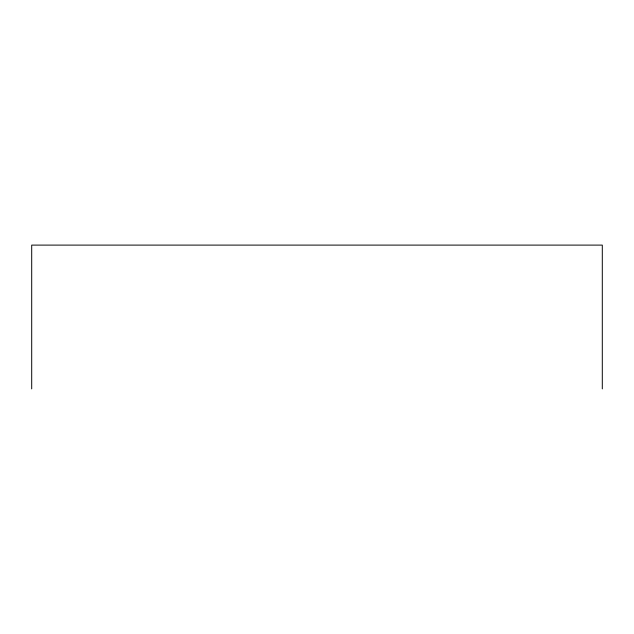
<?xml version="1.0" encoding="UTF-8"?>
<svg xmlns="http://www.w3.org/2000/svg" width="634" height="634" viewBox="0 0 634 634"><rect width="100%" height="100%" fill="white"/><g stroke="black" fill="none" stroke-linecap="round" stroke-linejoin="round"><path stroke-width="0.95" d="M602.3 388.896L602.3 245.104L31.7 245.104L31.7 388.896"/></g></svg>
